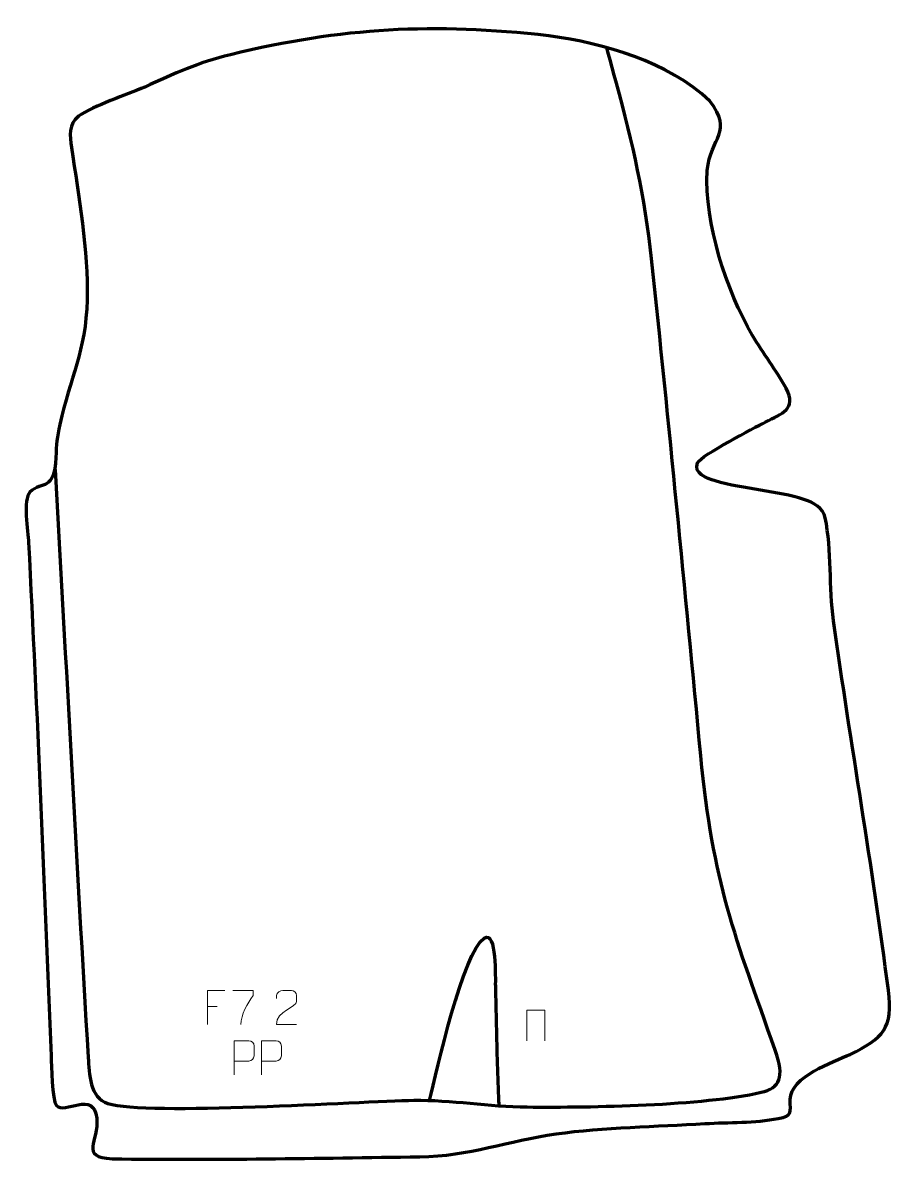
# Model space of a CAD drawing. Header units: millimetres. Extents: x -1091 to -454, y -659 to 174.
import ezdxf

# ---------------------------------------------------------------- set-up
doc = ezdxf.new("R2010")
doc.units = ezdxf.units.MM
doc.header["$MEASUREMENT"] = 0
for name, color, linetype in [('layer 1', 7, 'Continuous'), ('layer 2', 7, 'Continuous'), ('layer 3', 7, 'Continuous')]:
    doc.layers.add(name, color=color, linetype=linetype)

msp = doc.modelspace()

# ---------------------------------------------------------------- linework, layer by layer
at = {"layer": 'layer 1', "color": 250, "lineweight": 9}
for points, knots in [([(-942.8485, -534.7215), (-942.8485, -534.7215), (-955.7225, -534.7215), (-955.7225, -534.7215), (-955.7225, -534.7215), (-955.7225, -534.7215), (-955.7225, -559.6751), (-955.7225, -559.6751)], [0, 0, 0, 0, 0.33333333, 0.33333333, 0.33333333, 0.33333333, 1, 1, 1, 1]), ([(-937.1034, -534.6994), (-937.1034, -534.6994), (-922.2873, -534.6994), (-922.2873, -534.6994), (-922.2873, -534.6994), (-922.2876, -535.949), (-922.2876, -537.1986), (-922.2873, -538.4484), (-922.2873, -538.4484), (-926.2817, -544.4455), (-931.1969, -552.2791), (-931.1969, -559.6579)], [0, 0, 0, 0, 0.25, 0.25, 0.25, 0.25, 0.5, 0.5, 0.5, 0.5, 1, 1, 1, 1]), ([(-890.4519, -559.6658), (-895.3663, -559.6655), (-900.2807, -559.6655), (-905.1948, -559.6658), (-905.1948, -559.6658), (-905.1948, -549.7335), (-890.5438, -547.0923), (-890.4519, -542.782), (-890.4519, -542.782), (-890.4522, -541.3579), (-890.4522, -539.9342), (-890.4519, -538.5109), (-890.4519, -538.5109), (-890.4688, -536.4338), (-892.5916, -534.709), (-894.2626, -534.6917), (-894.2626, -534.6917), (-896.3358, -534.6921), (-898.4087, -534.6921), (-900.4811, -534.6917), (-900.4811, -534.6917), (-902.3032, -534.6752), (-905.1279, -536.4673), (-905.1948, -538.5609), (-905.1948, -538.5609), (-905.1948, -538.5609), (-905.1948, -540.6157), (-905.1948, -540.6157)], [0, 0, 0, 0, 0.125, 0.125, 0.125, 0.125, 0.25, 0.25, 0.25, 0.25, 0.375, 0.375, 0.375, 0.375, 0.5, 0.5, 0.5, 0.5, 0.625, 0.625, 0.625, 0.625, 0.75, 0.75, 0.75, 0.75, 1, 1, 1, 1]), ([(-936.2423, -596.5688), (-936.2423, -596.5688), (-936.2423, -571.6152), (-936.2423, -571.6152), (-936.2423, -571.6152), (-932.6473, -571.6152), (-929.052, -571.6152), (-925.4566, -571.6152), (-925.4566, -571.6152), (-923.1314, -571.6531), (-921.574, -573.1432), (-921.5782, -575.5093), (-921.5782, -575.5093), (-921.5786, -577.545), (-921.5786, -580.6043), (-921.5782, -582.6403), (-921.5782, -582.6403), (-921.5847, -584.5157), (-923.3969, -586.4576), (-925.4065, -586.4767), (-925.4065, -586.4767), (-925.4065, -586.4767), (-936.2423, -586.4767), (-936.2423, -586.4767)], [0, 0, 0, 0, 0.14285714, 0.14285714, 0.14285714, 0.14285714, 0.28571429, 0.28571429, 0.28571429, 0.28571429, 0.42857143, 0.42857143, 0.42857143, 0.42857143, 0.57142857, 0.57142857, 0.57142857, 0.57142857, 0.71428571, 0.71428571, 0.71428571, 0.71428571, 1, 1, 1, 1]), ([(-916.2423, -596.5688), (-916.2423, -596.5688), (-916.2423, -571.6152), (-916.2423, -571.6152), (-916.2423, -571.6152), (-912.6473, -571.6152), (-909.052, -571.6152), (-905.4566, -571.6152), (-905.4566, -571.6152), (-903.1314, -571.6531), (-901.574, -573.1432), (-901.5782, -575.5093), (-901.5782, -575.5093), (-901.5786, -577.545), (-901.5786, -580.6043), (-901.5782, -582.6403), (-901.5782, -582.6403), (-901.5847, -584.5157), (-903.3969, -586.4576), (-905.4065, -586.4767), (-905.4065, -586.4767), (-905.4065, -586.4767), (-916.2423, -586.4767), (-916.2423, -586.4767)], [0, 0, 0, 0, 0.14285714, 0.14285714, 0.14285714, 0.14285714, 0.28571429, 0.28571429, 0.28571429, 0.28571429, 0.42857143, 0.42857143, 0.42857143, 0.42857143, 0.57142857, 0.57142857, 0.57142857, 0.57142857, 0.71428571, 0.71428571, 0.71428571, 0.71428571, 1, 1, 1, 1])]:
    msp.add_open_spline(points, degree=3, knots=knots, dxfattribs=at)
msp.add_open_spline([(-955.7225, -546.6012), (-955.7225, -546.6012), (-948.5544, -546.6012), (-948.5544, -546.6012)], degree=3, dxfattribs=at)
at = {"layer": 'layer 2', "color": 142, "lineweight": 158}
for points, knots in [([(-1067.2394, -153.3239), (-1059.0147, -296.7996), (-1051.7527, -440.3295), (-1042.9795, -583.7736), (-1042.9795, -583.7736), (-1042.1982, -595.8242), (-1042.1061, -613.2386), (-1028.507, -617.5561), (-1028.507, -617.5561), (-1000.4404, -626.4667), (-843.9539, -615.8658), (-804.5967, -615.1636), (-804.5967, -615.1636), (-777.2131, -614.6999), (-749.595, -619.8416), (-721.6564, -620.075), (-721.6564, -620.075), (-674.489, -620.4693), (-593.2657, -619.1028), (-550.4683, -609.3417), (-550.4683, -609.3417), (-536.644, -606.1885), (-532.9725, -598.4903), (-540.0387, -578.543), (-540.0387, -578.543), (-569.4005, -495.656), (-585.6107, -455.7298), (-594.5471, -362.9601), (-594.5471, -362.9601), (-606.0952, -241.6281), (-617.7265, -120.3064), (-630.5343, 0.9006), (-630.5343, 0.9006), (-635.7526, 46.9307), (-644.034, 85.12), (-656.3147, 129.6667), (-656.3147, 129.6667), (-658.7, 138.319), (-661.0667, 146.9748), (-663.4018, 155.6409)], [0, 0, 0, 0, 0.09090909, 0.09090909, 0.09090909, 0.09090909, 0.18181818, 0.18181818, 0.18181818, 0.18181818, 0.27272727, 0.27272727, 0.27272727, 0.27272727, 0.36363636, 0.36363636, 0.36363636, 0.36363636, 0.45454545, 0.45454545, 0.45454545, 0.45454545, 0.54545455, 0.54545455, 0.54545455, 0.54545455, 0.63636364, 0.63636364, 0.63636364, 0.63636364, 0.72727273, 0.72727273, 0.72727273, 0.72727273, 0.81818182, 0.81818182, 0.81818182, 0.81818182, 1, 1, 1, 1]), ([(-793.2226, -615.239), (-787.6787, -593.5025), (-768.7091, -506.8761), (-753.0631, -496.3784), (-753.0631, -496.3784), (-743.7557, -490.1336), (-745.0774, -526.6734), (-744.9401, -531.4329), (-744.9401, -531.4329), (-744.3895, -550.5311), (-744.1579, -569.6341), (-743.5204, -588.7284), (-743.5204, -588.7284), (-743.2036, -597.7938), (-742.8755, -606.8587), (-742.5476, -615.9237), (-742.5476, -615.9237), (-742.5476, -615.9237), (-742.4928, -617.4378), (-742.4928, -617.4378), (-742.4928, -617.4378), (-742.4928, -617.4378), (-742.4381, -618.9472), (-742.4381, -618.9472)], [0, 0, 0, 0, 0.14285714, 0.14285714, 0.14285714, 0.14285714, 0.28571429, 0.28571429, 0.28571429, 0.28571429, 0.42857143, 0.42857143, 0.42857143, 0.42857143, 0.57142857, 0.57142857, 0.57142857, 0.57142857, 0.71428571, 0.71428571, 0.71428571, 0.71428571, 1, 1, 1, 1])]:
    msp.add_open_spline(points, degree=3, knots=knots, dxfattribs=at)
at = {"layer": 'layer 2', "color": 250, "lineweight": 9}
msp.add_open_spline([(-721.8023, -571.5865), (-721.8023, -571.5865), (-721.8023, -549.2362), (-721.8023, -549.2362), (-721.8023, -549.2362), (-721.8023, -549.2362), (-708.684, -549.2362), (-708.684, -549.2362), (-708.684, -549.2362), (-708.684, -549.2362), (-708.684, -571.5865), (-708.684, -571.5865)], degree=3, knots=[0, 0, 0, 0, 0.25, 0.25, 0.25, 0.25, 0.5, 0.5, 0.5, 0.5, 1, 1, 1, 1], dxfattribs=at)
at = {"layer": 'layer 3', "color": 242, "lineweight": 158}
msp.add_open_spline([(-938.912, 150.4104), (-856.4985, 170.3121), (-790.1747, 173.7931), (-705.8553, 164.2359), (-705.8553, 164.2359), (-664.4715, 158.5118), (-619.1767, 145.4991), (-587.8593, 116.4721), (-587.8593, 116.4721), (-570.6064, 93.4193), (-586.9159, 90.3384), (-589.9818, 65.5881), (-589.9818, 65.5881), (-591.6225, 26.2308), (-576.1283, -21.2739), (-556.6383, -55.193), (-556.6383, -55.193), (-548.8637, -68.3138), (-539.5066, -80.804), (-531.9963, -93.6577), (-531.9963, -93.6577), (-524.1971, -109.5873), (-534.9536, -111.9945), (-547.3254, -118.5763), (-547.3254, -118.5763), (-555.3409, -122.8104), (-594.1642, -142.7928), (-596.941, -148.3725), (-596.941, -148.3725), (-600.0447, -156.3195), (-590.1129, -159.7084), (-584.1289, -161.5781), (-584.1289, -161.5781), (-562.4618, -167.969), (-538.4893, -168.9483), (-519.0042, -175.214), (-519.0042, -175.214), (-511.5935, -177.597), (-504.9638, -181.5451), (-503.4839, -188.617), (-503.4839, -188.617), (-498.5075, -212.3982), (-500.7847, -239.8246), (-497.3691, -264.1587), (-497.3691, -264.1587), (-484.6409, -354.8404), (-468.835, -443.7004), (-457.2499, -534.5123), (-457.2499, -534.5123), (-453.6586, -562.6634), (-460.9433, -569.4846), (-485.1252, -581.547), (-485.1252, -581.547), (-498.2073, -587.4234), (-528.7404, -597.4525), (-529.0457, -614.6678), (-529.0457, -614.6678), (-529.2136, -624.1333), (-526.9098, -626.3657), (-537.8352, -628.5076), (-537.8352, -628.5076), (-554.9715, -631.8658), (-573.9817, -631.1681), (-591.4734, -632.248), (-591.4734, -632.248), (-627.0487, -634.4497), (-665.4267, -634.9041), (-700.5059, -639.7553), (-700.5059, -639.7553), (-735.2427, -644.6998), (-764.3544, -656.0911), (-800.3368, -656.5515), (-800.3368, -656.5515), (-875.0517, -657.5077), (-950.7707, -659.0701), (-1025.3325, -658.0317), (-1025.3325, -658.0317), (-1049.9003, -656.5685), (-1035.0586, -645.577), (-1036.7346, -628.2527), (-1036.7346, -628.2527), (-1038.7228, -607.7016), (-1060.8756, -625.701), (-1066.208, -619.0665), (-1066.208, -619.0665), (-1069.4869, -614.9868), (-1069.8188, -589.3587), (-1070.1024, -582.669), (-1070.1024, -582.669), (-1075.2629, -457.3411), (-1080.1468, -332.0042), (-1086.6761, -206.7375), (-1086.6761, -206.7375), (-1087.0751, -199.0918), (-1090.9022, -174.9517), (-1085.6773, -169.9976), (-1085.6773, -169.9976), (-1076.3335, -161.1382), (-1068.027, -169.986), (-1066.7146, -144.4874), (-1066.7146, -144.4874), (-1066.2144, -134.7681), (-1065.8715, -129.9782), (-1063.7727, -120.2859), (-1063.7727, -120.2859), (-1056.3385, -85.955), (-1044.6605, -66.9245), (-1043.8044, -29.146), (-1043.8044, -29.146), (-1042.9782, 7.3056), (-1049.8624, 46.3596), (-1055.2668, 82.5676), (-1055.2668, 82.5676), (-1056.5198, 90.9739), (-1057.4165, 99.4878), (-1050.122, 105.302), (-1050.122, 105.302), (-1038.4324, 113.2922), (-1015.4435, 120.8398), (-1001.5983, 126.7302), (-1001.5983, 126.7302), (-979.8891, 136.467), (-962.3925, 144.8348), (-938.912, 150.4104)], degree=3, knots=[0, 0, 0, 0, 0.03125, 0.03125, 0.03125, 0.03125, 0.0625, 0.0625, 0.0625, 0.0625, 0.09375, 0.09375, 0.09375, 0.09375, 0.125, 0.125, 0.125, 0.125, 0.15625, 0.15625, 0.15625, 0.15625, 0.1875, 0.1875, 0.1875, 0.1875, 0.21875, 0.21875, 0.21875, 0.21875, 0.25, 0.25, 0.25, 0.25, 0.28125, 0.28125, 0.28125, 0.28125, 0.3125, 0.3125, 0.3125, 0.3125, 0.34375, 0.34375, 0.34375, 0.34375, 0.375, 0.375, 0.375, 0.375, 0.40625, 0.40625, 0.40625, 0.40625, 0.4375, 0.4375, 0.4375, 0.4375, 0.46875, 0.46875, 0.46875, 0.46875, 0.5, 0.5, 0.5, 0.5, 0.53125, 0.53125, 0.53125, 0.53125, 0.5625, 0.5625, 0.5625, 0.5625, 0.59375, 0.59375, 0.59375, 0.59375, 0.625, 0.625, 0.625, 0.625, 0.65625, 0.65625, 0.65625, 0.65625, 0.6875, 0.6875, 0.6875, 0.6875, 0.71875, 0.71875, 0.71875, 0.71875, 0.75, 0.75, 0.75, 0.75, 0.78125, 0.78125, 0.78125, 0.78125, 0.8125, 0.8125, 0.8125, 0.8125, 0.84375, 0.84375, 0.84375, 0.84375, 0.875, 0.875, 0.875, 0.875, 0.90625, 0.90625, 0.90625, 0.90625, 0.9375, 0.9375, 0.9375, 0.9375, 1, 1, 1, 1], dxfattribs=at)

doc.saveas('drawing.dxf')
